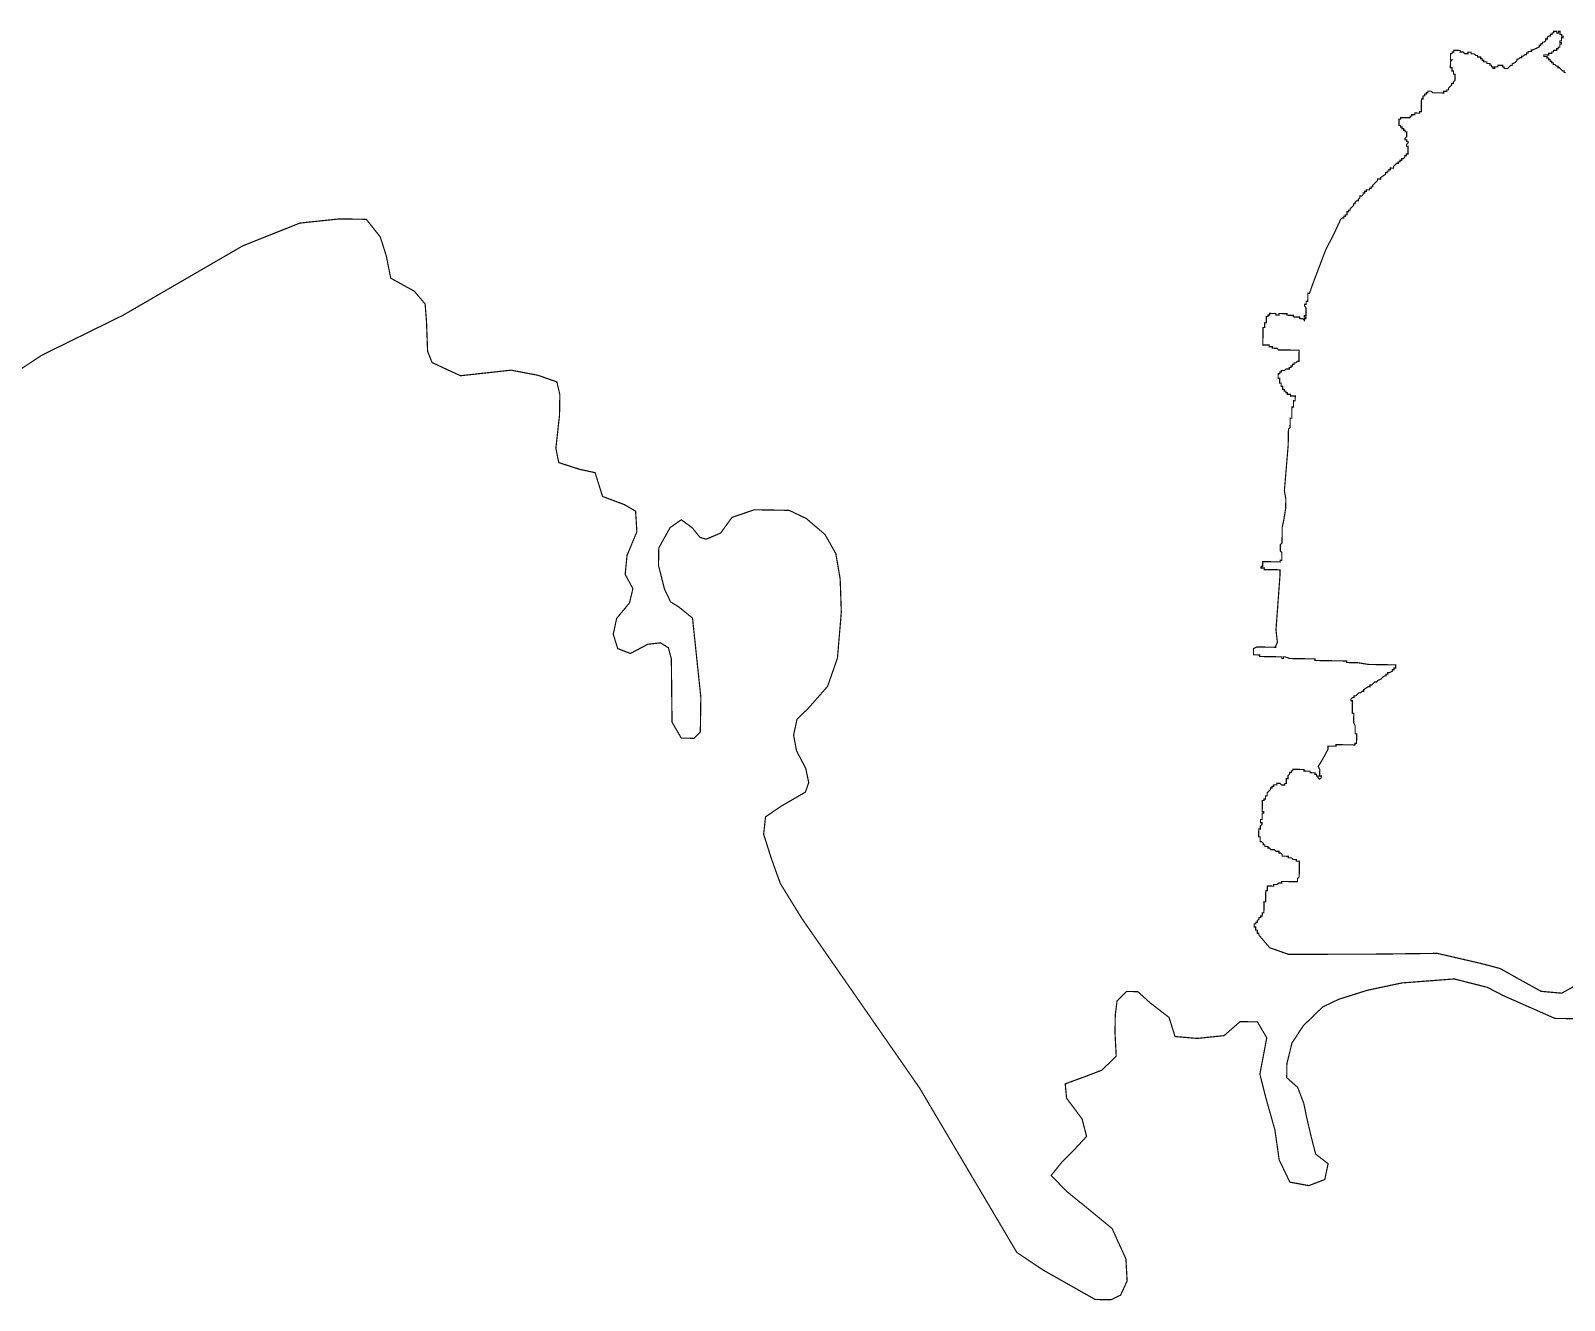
# Model space of a CAD drawing. Header units: metres. Extents: x 257673 to 289848, y 2129691 to 2228029.
# Drawn here: x 265355 to 269211, y 2151581 to 2154772 of the extents above; entities that cross this region are included whole.
import ezdxf

# ---------------------------------------------------------------- set-up
doc = ezdxf.new("R2010")
doc.units = ezdxf.units.M
doc.header["$MEASUREMENT"] = 0
doc.layers.add('HAZARDS LINE', color=1, linetype='Continuous')

msp = doc.modelspace()

# ---------------------------------------------------------------- linework, layer by layer
at = {"layer": 'HAZARDS LINE', "lineweight": 18}
for points in [[(269267.8, 2152387.5, 2.98, 2.98, 0), (269203.7, 2152352.7, 2.98, 2.98, 0), (269152, 2152357.4, 2.98, 2.98, 0), (269092.9, 2152390.1, 2.98, 2.98, 0), (269049.5, 2152414.6, 2.98, 2.98, 0), (269002, 2152427.2, 2.98, 2.98, 0), (268891.1, 2152452.8, 2.98, 2.98, 0), (268743.9, 2152451, 2.98, 2.98, 0), (268517.3, 2152450.3, 2.98, 2.98, 0), (268469.8, 2152467, 2.98, 2.98, 0), (268442.5, 2152499.2, 2.98, 2.98, 0), (268442.5, 2152503.2, 2.98, 2.98, 0), (268438.6, 2152503.2, 2.98, 2.98, 0), (268438.6, 2152507.2, 2.98, 2.98, 0), (268438.7, 2152511.2, 2.98, 2.98, 0), (268434.7, 2152511.2, 2.98, 2.98, 0), (268434.8, 2152515.2, 2.98, 2.98, 0), (268434.8, 2152519.2, 2.98, 2.98, 0), (268430.9, 2152519.2, 2.98, 2.98, 0), (268430.9, 2152523.2, 2.98, 2.98, 0), (268431, 2152527.2, 2.98, 2.98, 0), (268435, 2152527.1, 2.98, 2.98, 0), (268435, 2152531.1, 2.98, 2.98, 0), (268439, 2152531, 2.98, 2.98, 0), (268439, 2152535, 2.98, 2.98, 0), (268443.1, 2152538.9, 2.98, 2.98, 0), (268443.1, 2152542.9, 2.98, 2.98, 0), (268447.1, 2152542.8, 2.98, 2.98, 0), (268447.2, 2152546.8, 2.98, 2.98, 0), (268451.1, 2152546.8, 2.98, 2.98, 0), (268451.2, 2152550.7, 2.98, 2.98, 0), (268451.3, 2152554.7, 2.98, 2.98, 0), (268455.2, 2152554.7, 2.98, 2.98, 0), (268455.3, 2152558.6, 2.98, 2.98, 0), (268455.4, 2152562.6, 2.98, 2.98, 0), (268455.4, 2152566.6, 2.98, 2.98, 0), (268455.5, 2152570.6, 2.98, 2.98, 0), (268455.5, 2152574.5, 2.98, 2.98, 0), (268455.6, 2152578.5, 2.98, 2.98, 0), (268455.7, 2152582.5, 2.98, 2.98, 0), (268459.6, 2152582.4, 2.98, 2.98, 0), (268459.7, 2152586.4, 2.98, 2.98, 0), (268459.7, 2152590.4, 2.98, 2.98, 0), (268459.8, 2152594.4, 2.98, 2.98, 0), (268459.9, 2152598.3, 2.98, 2.98, 0), (268459.9, 2152602.3, 2.98, 2.98, 0), (268460, 2152606.3, 2.98, 2.98, 0), (268460, 2152610.3, 2.98, 2.98, 0), (268464, 2152610.2, 2.98, 2.98, 0), (268464.1, 2152614.2, 2.98, 2.98, 0), (268464.1, 2152618.1, 2.98, 2.98, 0), (268464.2, 2152622.1, 2.98, 2.98, 0), (268468.2, 2152622.1, 2.98, 2.98, 0), (268472.1, 2152622, 2.98, 2.98, 0), (268476.1, 2152621.9, 2.98, 2.98, 0), (268480.1, 2152621.9, 2.98, 2.98, 0), (268480.1, 2152625.9, 2.98, 2.98, 0), (268484.1, 2152625.8, 2.98, 2.98, 0), (268488.1, 2152625.7, 2.98, 2.98, 0), (268492.1, 2152629.7, 2.98, 2.98, 0), (268496.1, 2152629.6, 2.98, 2.98, 0), (268500.1, 2152629.5, 2.98, 2.98, 0), (268500.1, 2152633.5, 2.98, 2.98, 0), (268504.1, 2152633.5, 2.98, 2.98, 0), (268508.1, 2152633.4, 2.98, 2.98, 0), (268512.1, 2152633.3, 2.98, 2.98, 0), (268516, 2152633.3, 2.98, 2.98, 0), (268520, 2152633.2, 2.98, 2.98, 0), (268524, 2152633.2, 2.98, 2.98, 0), (268528, 2152633.1, 2.98, 2.98, 0), (268531.9, 2152633, 2.98, 2.98, 0), (268535.9, 2152633, 2.98, 2.98, 0), (268539.9, 2152632.9, 2.98, 2.98, 0), (268539.9, 2152636.9, 2.98, 2.98, 0), (268540, 2152640.9, 2.98, 2.98, 0), (268544, 2152644.8, 2.98, 2.98, 0), (268544.1, 2152648.8, 2.98, 2.98, 0), (268544.2, 2152652.7, 2.98, 2.98, 0), (268544.2, 2152656.7, 2.98, 2.98, 0), (268544.3, 2152660.7, 2.98, 2.98, 0), (268544.3, 2152664.7, 2.98, 2.98, 0), (268544.4, 2152668.6, 2.98, 2.98, 0), (268544.5, 2152672.6, 2.98, 2.98, 0), (268544.5, 2152676.6, 2.98, 2.98, 0), (268544.6, 2152680.6, 2.98, 2.98, 0), (268544.6, 2152684.6, 2.98, 2.98, 0), (268540.7, 2152684.6, 2.98, 2.98, 0), (268536.7, 2152684.7, 2.98, 2.98, 0), (268536.7, 2152688.6, 2.98, 2.98, 0), (268532.8, 2152688.7, 2.98, 2.98, 0), (268528.8, 2152688.8, 2.98, 2.98, 0), (268524.9, 2152692.8, 2.98, 2.98, 0), (268520.9, 2152692.9, 2.98, 2.98, 0), (268516.9, 2152692.9, 2.98, 2.98, 0), (268517, 2152696.9, 2.98, 2.98, 0), (268513, 2152696.9, 2.98, 2.98, 0), (268509, 2152697, 2.98, 2.98, 0), (268505.1, 2152697.1, 2.98, 2.98, 0), (268501.1, 2152697.1, 2.98, 2.98, 0), (268501.1, 2152701.1, 2.98, 2.98, 0), (268497.2, 2152705.1, 2.98, 2.98, 0), (268493.3, 2152705.2, 2.98, 2.98, 0), (268493.3, 2152709.2, 2.98, 2.98, 0), (268489.3, 2152709.2, 2.98, 2.98, 0), (268485.4, 2152709.3, 2.98, 2.98, 0), (268481.4, 2152713.3, 2.98, 2.98, 0), (268477.5, 2152713.4, 2.98, 2.98, 0), (268473.5, 2152713.4, 2.98, 2.98, 0), (268469.6, 2152717.5, 2.98, 2.98, 0), (268465.6, 2152717.5, 2.98, 2.98, 0), (268465.7, 2152721.5, 2.98, 2.98, 0), (268461.7, 2152721.6, 2.98, 2.98, 0), (268457.7, 2152721.6, 2.98, 2.98, 0), (268457.8, 2152725.6, 2.98, 2.98, 0), (268453.8, 2152725.7, 2.98, 2.98, 0), (268453.9, 2152729.6, 2.98, 2.98, 0), (268449.9, 2152733.7, 2.98, 2.98, 0), (268446, 2152733.7, 2.98, 2.98, 0), (268446, 2152737.7, 2.98, 2.98, 0), (268446.1, 2152741.7, 2.98, 2.98, 0), (268446.1, 2152745.7, 2.98, 2.98, 0), (268442.2, 2152745.7, 2.98, 2.98, 0), (268442.2, 2152749.7, 2.98, 2.98, 0), (268442.3, 2152753.7, 2.98, 2.98, 0), (268442.3, 2152757.6, 2.98, 2.98, 0), (268442.4, 2152761.6, 2.98, 2.98, 0), (268442.5, 2152765.6, 2.98, 2.98, 0), (268446.4, 2152765.5, 2.98, 2.98, 0), (268446.5, 2152769.5, 2.98, 2.98, 0), (268446.6, 2152773.5, 2.98, 2.98, 0), (268450.6, 2152777.4, 2.98, 2.98, 0), (268450.7, 2152781.4, 2.98, 2.98, 0), (268446.7, 2152781.4, 2.98, 2.98, 0), (268446.7, 2152785.4, 2.98, 2.98, 0), (268446.8, 2152789.4, 2.98, 2.98, 0), (268450.8, 2152789.3, 2.98, 2.98, 0), (268450.8, 2152793.3, 2.98, 2.98, 0), (268450.9, 2152797.3, 2.98, 2.98, 0), (268450.9, 2152801.3, 2.98, 2.98, 0), (268451, 2152805.2, 2.98, 2.98, 0), (268455, 2152805.2, 2.98, 2.98, 0), (268455, 2152809.1, 2.98, 2.98, 0), (268451.1, 2152809.2, 2.98, 2.98, 0), (268451.1, 2152813.2, 2.98, 2.98, 0), (268451.2, 2152817.2, 2.98, 2.98, 0), (268451.2, 2152821.1, 2.98, 2.98, 0), (268451.3, 2152825.1, 2.98, 2.98, 0), (268451.4, 2152829.1, 2.98, 2.98, 0), (268451.4, 2152833.1, 2.98, 2.98, 0), (268451.5, 2152837, 2.98, 2.98, 0), (268455.5, 2152837, 2.98, 2.98, 0), (268455.5, 2152841, 2.98, 2.98, 0), (268459.5, 2152840.9, 2.98, 2.98, 0), (268459.5, 2152844.9, 2.98, 2.98, 0), (268459.6, 2152848.8, 2.98, 2.98, 0), (268463.6, 2152848.8, 2.98, 2.98, 0), (268463.6, 2152852.8, 2.98, 2.98, 0), (268463.7, 2152856.7, 2.98, 2.98, 0), (268467.7, 2152860.7, 2.98, 2.98, 0), (268471.8, 2152864.6, 2.98, 2.98, 0), (268471.8, 2152868.5, 2.98, 2.98, 0), (268475.8, 2152868.5, 2.98, 2.98, 0), (268475.9, 2152872.5, 2.98, 2.98, 0), (268479.8, 2152872.4, 2.98, 2.98, 0), (268479.9, 2152876.4, 2.98, 2.98, 0), (268483.9, 2152876.3, 2.98, 2.98, 0), (268487.8, 2152876.3, 2.98, 2.98, 0), (268487.9, 2152880.2, 2.98, 2.98, 0), (268491.9, 2152880.2, 2.98, 2.98, 0), (268495.8, 2152880.1, 2.98, 2.98, 0), (268499.8, 2152876.1, 2.98, 2.98, 0), (268503.7, 2152876, 2.98, 2.98, 0), (268507.7, 2152876, 2.98, 2.98, 0), (268507.8, 2152879.9, 2.98, 2.98, 0), (268511.7, 2152879.9, 2.98, 2.98, 0), (268511.8, 2152883.9, 2.98, 2.98, 0), (268511.9, 2152887.8, 2.98, 2.98, 0), (268511.9, 2152891.8, 2.98, 2.98, 0), (268515.9, 2152891.8, 2.98, 2.98, 0), (268516, 2152895.7, 2.98, 2.98, 0), (268516, 2152899.7, 2.98, 2.98, 0), (268520.1, 2152903.6, 2.98, 2.98, 0), (268520.1, 2152907.6, 2.98, 2.98, 0), (268524.1, 2152907.5, 2.98, 2.98, 0), (268524.1, 2152911.5, 2.98, 2.98, 0), (268528.1, 2152911.5, 2.98, 2.98, 0), (268528.2, 2152915.4, 2.98, 2.98, 0), (268532.2, 2152915.4, 2.98, 2.98, 0), (268536.1, 2152915.3, 2.98, 2.98, 0), (268540.1, 2152915.2, 2.98, 2.98, 0), (268544.1, 2152915.2, 2.98, 2.98, 0), (268548.1, 2152915.1, 2.98, 2.98, 0), (268552, 2152915.1, 2.98, 2.98, 0), (268556, 2152915, 2.98, 2.98, 0), (268555.9, 2152911, 2.98, 2.98, 0), (268559.9, 2152911, 2.98, 2.98, 0), (268563.9, 2152910.9, 2.98, 2.98, 0), (268567.9, 2152910.9, 2.98, 2.98, 0), (268571.8, 2152910.8, 2.98, 2.98, 0), (268571.8, 2152906.8, 2.98, 2.98, 0), (268575.8, 2152906.8, 2.98, 2.98, 0), (268579.7, 2152906.7, 2.98, 2.98, 0), (268583.7, 2152906.6, 2.98, 2.98, 0), (268583.7, 2152902.7, 2.98, 2.98, 0), (268587.6, 2152902.6, 2.98, 2.98, 0), (268587.6, 2152898.6, 2.98, 2.98, 0), (268591.5, 2152898.6, 2.98, 2.98, 0), (268591.5, 2152894.6, 2.98, 2.98, 0), (268595.4, 2152890.6, 2.98, 2.98, 0), (268599.4, 2152894.5, 2.98, 2.98, 0), (268599.5, 2152898.5, 2.98, 2.98, 0), (268595.5, 2152898.5, 2.98, 2.98, 0), (268595.6, 2152902.5, 2.98, 2.98, 0), (268595.6, 2152906.5, 2.98, 2.98, 0), (268595.8, 2152914.4, 2.98, 2.98, 0), (268591.9, 2152922.4, 2.98, 2.98, 0), (268608.2, 2152950, 2.98, 2.98, 0), (268616.4, 2152965.8, 2.98, 2.98, 0), (268616.5, 2152969.8, 2.98, 2.98, 0), (268616.5, 2152973.8, 2.98, 2.98, 0), (268620.5, 2152973.7, 2.98, 2.98, 0), (268624.5, 2152973.6, 2.98, 2.98, 0), (268628.4, 2152973.6, 2.98, 2.98, 0), (268632.4, 2152973.5, 2.98, 2.98, 0), (268636.4, 2152973.5, 2.98, 2.98, 0), (268636.4, 2152977.4, 2.98, 2.98, 0), (268644.4, 2152977.3, 2.98, 2.98, 0), (268648.4, 2152977.3, 2.98, 2.98, 0), (268652.3, 2152977.2, 2.98, 2.98, 0), (268656.3, 2152977.1, 2.98, 2.98, 0), (268660.3, 2152977.1, 2.98, 2.98, 0), (268668.2, 2152977, 2.98, 2.98, 0), (268672.2, 2152976.9, 2.98, 2.98, 0), (268676.2, 2152976.9, 2.98, 2.98, 0), (268680.2, 2152976.8, 2.98, 2.98, 0), (268684.1, 2152976.7, 2.98, 2.98, 0), (268684.2, 2152980.7, 2.98, 2.98, 0), (268688.2, 2152980.7, 2.98, 2.98, 0), (268688.2, 2152984.6, 2.98, 2.98, 0), (268688.3, 2152988.6, 2.98, 2.98, 0), (268688.4, 2152992.6, 2.98, 2.98, 0), (268688.4, 2152996.6, 2.98, 2.98, 0), (268688.5, 2153000.5, 2.98, 2.98, 0), (268688.5, 2153004.5, 2.98, 2.98, 0), (268684.6, 2153004.6, 2.98, 2.98, 0), (268684.6, 2153008.5, 2.98, 2.98, 0), (268684.7, 2153012.5, 2.98, 2.98, 0), (268684.7, 2153016.5, 2.98, 2.98, 0), (268684.8, 2153020.5, 2.98, 2.98, 0), (268684.9, 2153024.4, 2.98, 2.98, 0), (268681, 2153032.5, 2.98, 2.98, 0), (268681.1, 2153036.4, 2.98, 2.98, 0), (268681.1, 2153040.4, 2.98, 2.98, 0), (268681.2, 2153044.4, 2.98, 2.98, 0), (268681.2, 2153048.4, 2.98, 2.98, 0), (268681.3, 2153052.3, 2.98, 2.98, 0), (268681.3, 2153056.3, 2.98, 2.98, 0), (268677.4, 2153056.4, 2.98, 2.98, 0), (268677.4, 2153060.3, 2.98, 2.98, 0), (268677.5, 2153064.3, 2.98, 2.98, 0), (268677.6, 2153068.3, 2.98, 2.98, 0), (268677.6, 2153072.3, 2.98, 2.98, 0), (268677.7, 2153076.2, 2.98, 2.98, 0), (268677.7, 2153080.2, 2.98, 2.98, 0), (268677.8, 2153084.2, 2.98, 2.98, 0), (268677.8, 2153088.2, 2.98, 2.98, 0), (268673.9, 2153088.2, 2.98, 2.98, 0), (268673.9, 2153092.2, 2.98, 2.98, 0), (268678, 2153096.1, 2.98, 2.98, 0), (268681.9, 2153096.1, 2.98, 2.98, 0), (268682, 2153100, 2.98, 2.98, 0), (268686, 2153100, 2.98, 2.98, 0), (268690, 2153103.9, 2.98, 2.98, 0), (268694, 2153107.8, 2.98, 2.98, 0), (268698, 2153107.8, 2.98, 2.98, 0), (268702, 2153111.7, 2.98, 2.98, 0), (268706, 2153111.6, 2.98, 2.98, 0), (268706.1, 2153115.6, 2.98, 2.98, 0), (268718.1, 2153123.4, 2.98, 2.98, 0), (268722.1, 2153123.3, 2.98, 2.98, 0), (268722.2, 2153127.3, 2.98, 2.98, 0), (268726.1, 2153127.2, 2.98, 2.98, 0), (268730.2, 2153131.1, 2.98, 2.98, 0), (268734.2, 2153135, 2.98, 2.98, 0), (268738.2, 2153135, 2.98, 2.98, 0), (268742.2, 2153138.9, 2.98, 2.98, 0), (268750.2, 2153142.8, 2.98, 2.98, 0), (268754.3, 2153146.7, 2.98, 2.98, 0), (268758.3, 2153150.6, 2.98, 2.98, 0), (268762.3, 2153150.5, 2.98, 2.98, 0), (268762.3, 2153154.5, 2.98, 2.98, 0), (268766.3, 2153154.5, 2.98, 2.98, 0), (268766.4, 2153158.4, 2.98, 2.98, 0), (268770.3, 2153158.4, 2.98, 2.98, 0), (268778.3, 2153162.2, 2.98, 2.98, 0), (268778.4, 2153166.2, 2.98, 2.98, 0), (268782.4, 2153166.1, 2.98, 2.98, 0), (268782.4, 2153170.1, 2.98, 2.98, 0), (268786.4, 2153170.1, 2.98, 2.98, 0), (268786.5, 2153174, 2.98, 2.98, 0), (268786.5, 2153178, 2.98, 2.98, 0), (268782.6, 2153178.1, 2.98, 2.98, 0), (268770.6, 2153178.2, 2.98, 2.98, 0), (268719, 2153179, 2.98, 2.98, 0), (268691.2, 2153183.4, 2.98, 2.98, 0), (268671.3, 2153183.7, 2.98, 2.98, 0), (268667.3, 2153183.8, 2.98, 2.98, 0), (268663.4, 2153183.8, 2.98, 2.98, 0), (268663.4, 2153187.8, 2.98, 2.98, 0), (268659.4, 2153187.9, 2.98, 2.98, 0), (268655.5, 2153187.9, 2.98, 2.98, 0), (268651.5, 2153188, 2.98, 2.98, 0), (268647.5, 2153188, 2.98, 2.98, 0), (268643.5, 2153188.1, 2.98, 2.98, 0), (268639.6, 2153188.1, 2.98, 2.98, 0), (268635.6, 2153188.2, 2.98, 2.98, 0), (268631.6, 2153188.3, 2.98, 2.98, 0), (268627.6, 2153188.3, 2.98, 2.98, 0), (268623.7, 2153188.4, 2.98, 2.98, 0), (268619.7, 2153188.4, 2.98, 2.98, 0), (268615.7, 2153188.5, 2.98, 2.98, 0), (268611.7, 2153188.6, 2.98, 2.98, 0), (268607.8, 2153188.6, 2.98, 2.98, 0), (268603.8, 2153188.7, 2.98, 2.98, 0), (268599.8, 2153188.7, 2.98, 2.98, 0), (268595.8, 2153188.8, 2.98, 2.98, 0), (268591.9, 2153188.9, 2.98, 2.98, 0), (268587.9, 2153188.9, 2.98, 2.98, 0), (268583.9, 2153189, 2.98, 2.98, 0), (268584, 2153192.9, 2.98, 2.98, 0), (268580, 2153193, 2.98, 2.98, 0), (268576, 2153193.1, 2.98, 2.98, 0), (268572.1, 2153193.1, 2.98, 2.98, 0), (268568.1, 2153193.2, 2.98, 2.98, 0), (268564.1, 2153193.2, 2.98, 2.98, 0), (268560.1, 2153193.3, 2.98, 2.98, 0), (268556.2, 2153193.4, 2.98, 2.98, 0), (268552.2, 2153193.4, 2.98, 2.98, 0), (268548.2, 2153193.5, 2.98, 2.98, 0), (268544.2, 2153193.5, 2.98, 2.98, 0), (268540.3, 2153193.6, 2.98, 2.98, 0), (268536.3, 2153193.7, 2.98, 2.98, 0), (268520.4, 2153193.9, 2.98, 2.98, 0), (268508.5, 2153198, 2.98, 2.98, 0), (268504.5, 2153198.1, 2.98, 2.98, 0), (268504.5, 2153194.1, 2.98, 2.98, 0), (268500.5, 2153194.2, 2.98, 2.98, 0), (268500.6, 2153198.2, 2.98, 2.98, 0), (268496.6, 2153198.2, 2.98, 2.98, 0), (268492.6, 2153198.3, 2.98, 2.98, 0), (268488.6, 2153198.3, 2.98, 2.98, 0), (268484.7, 2153198.4, 2.98, 2.98, 0), (268480.7, 2153198.5, 2.98, 2.98, 0), (268476.7, 2153198.5, 2.98, 2.98, 0), (268472.7, 2153198.6, 2.98, 2.98, 0), (268468.8, 2153198.6, 2.98, 2.98, 0), (268464.8, 2153198.7, 2.98, 2.98, 0), (268460.8, 2153198.8, 2.98, 2.98, 0), (268456.8, 2153198.8, 2.98, 2.98, 0), (268452.9, 2153198.9, 2.98, 2.98, 0), (268448.9, 2153198.9, 2.98, 2.98, 0), (268444.9, 2153199, 2.98, 2.98, 0), (268445, 2153203, 2.98, 2.98, 0), (268441, 2153203, 2.98, 2.98, 0), (268437, 2153203.1, 2.98, 2.98, 0), (268433.1, 2153203.1, 2.98, 2.98, 0), (268429.1, 2153203.2, 2.98, 2.98, 0), (268429.1, 2153207.2, 2.98, 2.98, 0), (268429.2, 2153211.1, 2.98, 2.98, 0), (268429.3, 2153215.1, 2.98, 2.98, 0), (268429.3, 2153219.1, 2.98, 2.98, 0), (268437.3, 2153223, 2.98, 2.98, 0), (268441.3, 2153222.9, 2.98, 2.98, 0), (268453.2, 2153222.7, 2.98, 2.98, 0), (268457.2, 2153222.7, 2.98, 2.98, 0), (268461.2, 2153222.6, 2.98, 2.98, 0), (268465.1, 2153222.5, 2.98, 2.98, 0), (268469.1, 2153222.5, 2.98, 2.98, 0), (268477.1, 2153222.4, 2.98, 2.98, 0), (268481, 2153222.3, 2.98, 2.98, 0), (268485, 2153222.3, 2.98, 2.98, 0), (268485.1, 2153226.2, 2.98, 2.98, 0), (268489.2, 2153234.1, 2.98, 2.98, 0), (268485.7, 2153266, 2.98, 2.98, 0), (268495.6, 2153401, 2.98, 2.98, 0), (268495.7, 2153405, 2.98, 2.98, 0), (268495.7, 2153409, 2.98, 2.98, 0), (268495.8, 2153413, 2.98, 2.98, 0), (268495.9, 2153416.9, 2.98, 2.98, 0), (268491.9, 2153417, 2.98, 2.98, 0), (268487.9, 2153417.1, 2.98, 2.98, 0), (268483.9, 2153417.1, 2.98, 2.98, 0), (268480, 2153417.2, 2.98, 2.98, 0), (268476, 2153417.2, 2.98, 2.98, 0), (268472, 2153417.3, 2.98, 2.98, 0), (268468, 2153417.3, 2.98, 2.98, 0), (268464.1, 2153417.4, 2.98, 2.98, 0), (268460.1, 2153417.5, 2.98, 2.98, 0), (268456.1, 2153417.5, 2.98, 2.98, 0), (268456.2, 2153421.5, 2.98, 2.98, 0), (268452.2, 2153421.6, 2.98, 2.98, 0), (268448.2, 2153421.6, 2.98, 2.98, 0), (268448.3, 2153425.6, 2.98, 2.98, 0), (268452.3, 2153425.5, 2.98, 2.98, 0), (268452.3, 2153429.5, 2.98, 2.98, 0), (268452.4, 2153433.5, 2.98, 2.98, 0), (268452.4, 2153437.5, 2.98, 2.98, 0), (268456.4, 2153437.4, 2.98, 2.98, 0), (268460.4, 2153437.3, 2.98, 2.98, 0), (268464.4, 2153437.3, 2.98, 2.98, 0), (268468.3, 2153437.2, 2.98, 2.98, 0), (268472.3, 2153437.2, 2.98, 2.98, 0), (268476.3, 2153437.1, 2.98, 2.98, 0), (268480.3, 2153437, 2.98, 2.98, 0), (268484.2, 2153437, 2.98, 2.98, 0), (268488.2, 2153436.9, 2.98, 2.98, 0), (268492.2, 2153436.9, 2.98, 2.98, 0), (268496.2, 2153436.8, 2.98, 2.98, 0), (268496.2, 2153440.8, 2.98, 2.98, 0), (268500.2, 2153440.7, 2.98, 2.98, 0), (268500.3, 2153444.7, 2.98, 2.98, 0), (268500.3, 2153448.7, 2.98, 2.98, 0), (268500.4, 2153452.7, 2.98, 2.98, 0), (268500.4, 2153456.6, 2.98, 2.98, 0), (268500.5, 2153460.6, 2.98, 2.98, 0), (268496.6, 2153464.6, 2.98, 2.98, 0), (268496.6, 2153468.6, 2.98, 2.98, 0), (268496.7, 2153472.6, 2.98, 2.98, 0), (268496.7, 2153476.6, 2.98, 2.98, 0), (268496.8, 2153480.5, 2.98, 2.98, 0), (268500.8, 2153484.5, 2.98, 2.98, 0), (268500.9, 2153488.4, 2.98, 2.98, 0), (268501, 2153492.4, 2.98, 2.98, 0), (268501, 2153496.4, 2.98, 2.98, 0), (268501.1, 2153500.4, 2.98, 2.98, 0), (268501.1, 2153504.3, 2.98, 2.98, 0), (268501.2, 2153508.3, 2.98, 2.98, 0), (268501.3, 2153512.3, 2.98, 2.98, 0), (268501.3, 2153516.3, 2.98, 2.98, 0), (268501.4, 2153520.2, 2.98, 2.98, 0), (268501.4, 2153524.2, 2.98, 2.98, 0), (268505.7, 2153544, 2.98, 2.98, 0), (268510.1, 2153571.8, 2.98, 2.98, 0), (268510.4, 2153595.7, 2.98, 2.98, 0), (268506.8, 2153615.6, 2.98, 2.98, 0), (268516.4, 2153730.8, 2.98, 2.98, 0), (268516.8, 2153758.6, 2.98, 2.98, 0), (268516.9, 2153762.6, 2.98, 2.98, 0), (268517, 2153766.5, 2.98, 2.98, 0), (268517, 2153770.5, 2.98, 2.98, 0), (268521, 2153774.4, 2.98, 2.98, 0), (268521.1, 2153778.4, 2.98, 2.98, 0), (268521.2, 2153782.4, 2.98, 2.98, 0), (268521.2, 2153786.4, 2.98, 2.98, 0), (268521.3, 2153790.3, 2.98, 2.98, 0), (268521.3, 2153794.3, 2.98, 2.98, 0), (268521.4, 2153798.3, 2.98, 2.98, 0), (268525.4, 2153798.2, 2.98, 2.98, 0), (268525.4, 2153802.2, 2.98, 2.98, 0), (268525.5, 2153806.2, 2.98, 2.98, 0), (268525.6, 2153810.2, 2.98, 2.98, 0), (268525.6, 2153814.1, 2.98, 2.98, 0), (268525.7, 2153818.1, 2.98, 2.98, 0), (268525.7, 2153822.1, 2.98, 2.98, 0), (268525.8, 2153826.1, 2.98, 2.98, 0), (268529.8, 2153826, 2.98, 2.98, 0), (268529.8, 2153830, 2.98, 2.98, 0), (268529.9, 2153834, 2.98, 2.98, 0), (268529.9, 2153837.9, 2.98, 2.98, 0), (268530, 2153841.9, 2.98, 2.98, 0), (268534, 2153841.8, 2.98, 2.98, 0), (268534, 2153845.8, 2.98, 2.98, 0), (268534.1, 2153849.8, 2.98, 2.98, 0), (268534.2, 2153853.8, 2.98, 2.98, 0), (268530.2, 2153853.8, 2.98, 2.98, 0), (268526.2, 2153853.9, 2.98, 2.98, 0), (268522.2, 2153853.9, 2.98, 2.98, 0), (268522.3, 2153857.9, 2.98, 2.98, 0), (268518.3, 2153858, 2.98, 2.98, 0), (268514.3, 2153858, 2.98, 2.98, 0), (268514.4, 2153862, 2.98, 2.98, 0), (268510.4, 2153862.1, 2.98, 2.98, 0), (268510.5, 2153866.1, 2.98, 2.98, 0), (268506.5, 2153866.1, 2.98, 2.98, 0), (268506.6, 2153870.1, 2.98, 2.98, 0), (268502.6, 2153870.1, 2.98, 2.98, 0), (268502.6, 2153874.1, 2.98, 2.98, 0), (268502.7, 2153878.1, 2.98, 2.98, 0), (268498.7, 2153878.2, 2.98, 2.98, 0), (268498.8, 2153882.1, 2.98, 2.98, 0), (268498.8, 2153886.1, 2.98, 2.98, 0), (268494.9, 2153886.2, 2.98, 2.98, 0), (268494.9, 2153890.1, 2.98, 2.98, 0), (268495, 2153894.1, 2.98, 2.98, 0), (268495.1, 2153898.1, 2.98, 2.98, 0), (268491.1, 2153898.2, 2.98, 2.98, 0), (268491.1, 2153902.1, 2.98, 2.98, 0), (268491.2, 2153906.1, 2.98, 2.98, 0), (268491.3, 2153910.1, 2.98, 2.98, 0), (268495.2, 2153910, 2.98, 2.98, 0), (268495.3, 2153914, 2.98, 2.98, 0), (268499.3, 2153913.9, 2.98, 2.98, 0), (268499.3, 2153917.9, 2.98, 2.98, 0), (268503.3, 2153917.9, 2.98, 2.98, 0), (268507.3, 2153917.8, 2.98, 2.98, 0), (268511.3, 2153921.7, 2.98, 2.98, 0), (268515.3, 2153921.7, 2.98, 2.98, 0), (268519.3, 2153921.6, 2.98, 2.98, 0), (268519.3, 2153925.6, 2.98, 2.98, 0), (268523.3, 2153925.5, 2.98, 2.98, 0), (268523.3, 2153929.5, 2.98, 2.98, 0), (268527.3, 2153929.4, 2.98, 2.98, 0), (268527.4, 2153933.4, 2.98, 2.98, 0), (268531.4, 2153933.3, 2.98, 2.98, 0), (268531.4, 2153937.3, 2.98, 2.98, 0), (268535.4, 2153937.3, 2.98, 2.98, 0), (268539.4, 2153941.2, 2.98, 2.98, 0), (268543.4, 2153941.1, 2.98, 2.98, 0), (268543.5, 2153945.1, 2.98, 2.98, 0), (268543.5, 2153949.1, 2.98, 2.98, 0), (268543.6, 2153953, 2.98, 2.98, 0), (268543.6, 2153957, 2.98, 2.98, 0), (268543.7, 2153961, 2.98, 2.98, 0), (268543.8, 2153965, 2.98, 2.98, 0), (268543.8, 2153968.9, 2.98, 2.98, 0), (268539.8, 2153969, 2.98, 2.98, 0), (268535.9, 2153969.1, 2.98, 2.98, 0), (268531.9, 2153969.1, 2.98, 2.98, 0), (268527.9, 2153969.2, 2.98, 2.98, 0), (268523.9, 2153969.2, 2.98, 2.98, 0), (268520, 2153969.3, 2.98, 2.98, 0), (268516, 2153969.4, 2.98, 2.98, 0), (268512, 2153969.4, 2.98, 2.98, 0), (268508, 2153969.5, 2.98, 2.98, 0), (268504.1, 2153969.5, 2.98, 2.98, 0), (268500.1, 2153969.6, 2.98, 2.98, 0), (268496.1, 2153969.7, 2.98, 2.98, 0), (268492.1, 2153969.7, 2.98, 2.98, 0), (268488.2, 2153973.7, 2.98, 2.98, 0), (268484.2, 2153973.8, 2.98, 2.98, 0), (268480.3, 2153973.9, 2.98, 2.98, 0), (268476.3, 2153973.9, 2.98, 2.98, 0), (268476.4, 2153977.9, 2.98, 2.98, 0), (268472.4, 2153978, 2.98, 2.98, 0), (268468.4, 2153978, 2.98, 2.98, 0), (268468.5, 2153982, 2.98, 2.98, 0), (268464.5, 2153982, 2.98, 2.98, 0), (268460.5, 2153982.1, 2.98, 2.98, 0), (268456.5, 2153982.2, 2.98, 2.98, 0), (268452.6, 2153982.2, 2.98, 2.98, 0), (268452.6, 2153986.2, 2.98, 2.98, 0), (268452.7, 2153990.2, 2.98, 2.98, 0), (268452.7, 2153994.2, 2.98, 2.98, 0), (268452.8, 2153998.1, 2.98, 2.98, 0), (268452.9, 2154002.1, 2.98, 2.98, 0), (268452.9, 2154006.1, 2.98, 2.98, 0), (268453, 2154010.1, 2.98, 2.98, 0), (268453, 2154014, 2.98, 2.98, 0), (268453.1, 2154018, 2.98, 2.98, 0), (268453.2, 2154022, 2.98, 2.98, 0), (268453.2, 2154026, 2.98, 2.98, 0), (268457.2, 2154025.9, 2.98, 2.98, 0), (268457.2, 2154029.9, 2.98, 2.98, 0), (268457.3, 2154033.8, 2.98, 2.98, 0), (268457.4, 2154037.8, 2.98, 2.98, 0), (268461.3, 2154037.8, 2.98, 2.98, 0), (268461.4, 2154041.7, 2.98, 2.98, 0), (268461.5, 2154045.7, 2.98, 2.98, 0), (268461.5, 2154049.7, 2.98, 2.98, 0), (268461.6, 2154053.7, 2.98, 2.98, 0), (268465.6, 2154053.6, 2.98, 2.98, 0), (268465.6, 2154057.6, 2.98, 2.98, 0), (268469.6, 2154057.5, 2.98, 2.98, 0), (268469.6, 2154061.5, 2.98, 2.98, 0), (268473.6, 2154061.4, 2.98, 2.98, 0), (268477.6, 2154061.4, 2.98, 2.98, 0), (268481.6, 2154061.3, 2.98, 2.98, 0), (268485.5, 2154061.3, 2.98, 2.98, 0), (268485.5, 2154057.3, 2.98, 2.98, 0), (268489.5, 2154057.2, 2.98, 2.98, 0), (268493.4, 2154057.2, 2.98, 2.98, 0), (268493.5, 2154061.1, 2.98, 2.98, 0), (268497.5, 2154061.1, 2.98, 2.98, 0), (268501.4, 2154061, 2.98, 2.98, 0), (268505.4, 2154061, 2.98, 2.98, 0), (268509.4, 2154060.9, 2.98, 2.98, 0), (268513.4, 2154060.9, 2.98, 2.98, 0), (268513.3, 2154056.9, 2.98, 2.98, 0), (268517.3, 2154056.8, 2.98, 2.98, 0), (268521.3, 2154056.8, 2.98, 2.98, 0), (268525.2, 2154056.7, 2.98, 2.98, 0), (268529.2, 2154056.6, 2.98, 2.98, 0), (268529.2, 2154052.7, 2.98, 2.98, 0), (268533.1, 2154052.6, 2.98, 2.98, 0), (268537.1, 2154052.5, 2.98, 2.98, 0), (268541.1, 2154052.5, 2.98, 2.98, 0), (268545.1, 2154052.4, 2.98, 2.98, 0), (268545, 2154048.5, 2.98, 2.98, 0), (268549, 2154048.4, 2.98, 2.98, 0), (268552.9, 2154048.3, 2.98, 2.98, 0), (268556.9, 2154044.3, 2.98, 2.98, 0), (268556.9, 2154048.3, 2.98, 2.98, 0), (268560.9, 2154048.2, 2.98, 2.98, 0), (268561, 2154052.2, 2.98, 2.98, 0), (268557, 2154052.3, 2.98, 2.98, 0), (268557, 2154056.2, 2.98, 2.98, 0), (268561, 2154056.2, 2.98, 2.98, 0), (268561.1, 2154060.1, 2.98, 2.98, 0), (268561.1, 2154064.1, 2.98, 2.98, 0), (268561.2, 2154068.1, 2.98, 2.98, 0), (268561.2, 2154072.1, 2.98, 2.98, 0), (268561.3, 2154076, 2.98, 2.98, 0), (268557.4, 2154080.1, 2.98, 2.98, 0), (268557.4, 2154084.1, 2.98, 2.98, 0), (268561.4, 2154084, 2.98, 2.98, 0), (268561.5, 2154088, 2.98, 2.98, 0), (268561.5, 2154091.9, 2.98, 2.98, 0), (268565.5, 2154091.9, 2.98, 2.98, 0), (268565.6, 2154095.9, 2.98, 2.98, 0), (268565.6, 2154099.8, 2.98, 2.98, 0), (268565.7, 2154103.8, 2.98, 2.98, 0), (268565.8, 2154107.8, 2.98, 2.98, 0), (268565.8, 2154111.8, 2.98, 2.98, 0), (268569.8, 2154111.7, 2.98, 2.98, 0), (268578.1, 2154135.4, 2.98, 2.98, 0), (268594.6, 2154178.9, 2.98, 2.98, 0), (268611.2, 2154222.4, 2.98, 2.98, 0), (268631.7, 2154261.9, 2.98, 2.98, 0), (268648.1, 2154297.4, 2.98, 2.98, 0), (268652.1, 2154301.4, 2.98, 2.98, 0), (268656.1, 2154301.3, 2.98, 2.98, 0), (268656.1, 2154305.3, 2.98, 2.98, 0), (268660.1, 2154305.2, 2.98, 2.98, 0), (268660.2, 2154309.2, 2.98, 2.98, 0), (268664.2, 2154309.1, 2.98, 2.98, 0), (268664.2, 2154313.1, 2.98, 2.98, 0), (268664.3, 2154317.1, 2.98, 2.98, 0), (268668.3, 2154317, 2.98, 2.98, 0), (268668.3, 2154321, 2.98, 2.98, 0), (268672.3, 2154320.9, 2.98, 2.98, 0), (268672.3, 2154324.9, 2.98, 2.98, 0), (268676.4, 2154328.8, 2.98, 2.98, 0), (268680.4, 2154332.7, 2.98, 2.98, 0), (268680.5, 2154336.7, 2.98, 2.98, 0), (268684.4, 2154336.7, 2.98, 2.98, 0), (268684.5, 2154340.6, 2.98, 2.98, 0), (268688.5, 2154344.6, 2.98, 2.98, 0), (268692.5, 2154344.5, 2.98, 2.98, 0), (268692.6, 2154348.5, 2.98, 2.98, 0), (268696.6, 2154352.4, 2.98, 2.98, 0), (268696.7, 2154356.4, 2.98, 2.98, 0), (268700.6, 2154356.3, 2.98, 2.98, 0), (268704.7, 2154360.2, 2.98, 2.98, 0), (268704.7, 2154364.2, 2.98, 2.98, 0), (268708.7, 2154364.1, 2.98, 2.98, 0), (268708.8, 2154368.1, 2.98, 2.98, 0), (268712.7, 2154368.1, 2.98, 2.98, 0), (268712.8, 2154372, 2.98, 2.98, 0), (268716.8, 2154372, 2.98, 2.98, 0), (268720.8, 2154371.9, 2.98, 2.98, 0), (268720.8, 2154375.9, 2.98, 2.98, 0), (268724.8, 2154375.8, 2.98, 2.98, 0), (268724.8, 2154379.8, 2.98, 2.98, 0), (268728.8, 2154379.7, 2.98, 2.98, 0), (268728.9, 2154383.7, 2.98, 2.98, 0), (268732.9, 2154387.6, 2.98, 2.98, 0), (268736.9, 2154391.6, 2.98, 2.98, 0), (268741, 2154395.5, 2.98, 2.98, 0), (268741, 2154399.4, 2.98, 2.98, 0), (268745, 2154399.4, 2.98, 2.98, 0), (268749, 2154399.3, 2.98, 2.98, 0), (268749, 2154403.3, 2.98, 2.98, 0), (268761.1, 2154411.1, 2.98, 2.98, 0), (268761.1, 2154415.1, 2.98, 2.98, 0), (268765.1, 2154415, 2.98, 2.98, 0), (268765.2, 2154419, 2.98, 2.98, 0), (268769.2, 2154418.9, 2.98, 2.98, 0), (268769.2, 2154422.9, 2.98, 2.98, 0), (268773.2, 2154422.8, 2.98, 2.98, 0), (268773.2, 2154426.8, 2.98, 2.98, 0), (268777.2, 2154426.7, 2.98, 2.98, 0), (268781.2, 2154426.7, 2.98, 2.98, 0), (268781.3, 2154430.7, 2.98, 2.98, 0), (268785.3, 2154434.6, 2.98, 2.98, 0), (268789.3, 2154438.5, 2.98, 2.98, 0), (268793.3, 2154438.4, 2.98, 2.98, 0), (268793.4, 2154442.4, 2.98, 2.98, 0), (268797.3, 2154442.4, 2.98, 2.98, 0), (268797.4, 2154446.3, 2.98, 2.98, 0), (268801.4, 2154446.3, 2.98, 2.98, 0), (268801.4, 2154450.2, 2.98, 2.98, 0), (268805.4, 2154450.2, 2.98, 2.98, 0), (268809.4, 2154454.1, 2.98, 2.98, 0), (268809.5, 2154458.1, 2.98, 2.98, 0), (268813.5, 2154458, 2.98, 2.98, 0), (268813.5, 2154462, 2.98, 2.98, 0), (268817.5, 2154461.9, 2.98, 2.98, 0), (268817.6, 2154465.9, 2.98, 2.98, 0), (268817.6, 2154469.9, 2.98, 2.98, 0), (268817.7, 2154473.9, 2.98, 2.98, 0), (268817.7, 2154477.8, 2.98, 2.98, 0), (268817.8, 2154481.8, 2.98, 2.98, 0), (268813.8, 2154481.9, 2.98, 2.98, 0), (268813.9, 2154485.8, 2.98, 2.98, 0), (268817.9, 2154489.8, 2.98, 2.98, 0), (268818, 2154493.7, 2.98, 2.98, 0), (268814, 2154493.8, 2.98, 2.98, 0), (268814.1, 2154497.8, 2.98, 2.98, 0), (268810.1, 2154497.8, 2.98, 2.98, 0), (268810.1, 2154501.8, 2.98, 2.98, 0), (268814.2, 2154505.7, 2.98, 2.98, 0), (268814.2, 2154509.7, 2.98, 2.98, 0), (268814.3, 2154513.7, 2.98, 2.98, 0), (268814.4, 2154517.7, 2.98, 2.98, 0), (268810.4, 2154517.7, 2.98, 2.98, 0), (268810.4, 2154521.7, 2.98, 2.98, 0), (268806.5, 2154521.7, 2.98, 2.98, 0), (268806.5, 2154525.7, 2.98, 2.98, 0), (268802.5, 2154525.8, 2.98, 2.98, 0), (268802.6, 2154529.8, 2.98, 2.98, 0), (268798.6, 2154529.8, 2.98, 2.98, 0), (268798.7, 2154533.8, 2.98, 2.98, 0), (268794.7, 2154533.8, 2.98, 2.98, 0), (268794.8, 2154537.8, 2.98, 2.98, 0), (268794.8, 2154541.8, 2.98, 2.98, 0), (268794.9, 2154545.8, 2.98, 2.98, 0), (268795, 2154549.7, 2.98, 2.98, 0), (268798.9, 2154549.7, 2.98, 2.98, 0), (268799, 2154553.7, 2.98, 2.98, 0), (268803, 2154553.6, 2.98, 2.98, 0), (268806.9, 2154553.5, 2.98, 2.98, 0), (268810.9, 2154553.5, 2.98, 2.98, 0), (268814.9, 2154553.4, 2.98, 2.98, 0), (268818.9, 2154553.4, 2.98, 2.98, 0), (268822.8, 2154553.3, 2.98, 2.98, 0), (268822.9, 2154557.3, 2.98, 2.98, 0), (268826.9, 2154557.2, 2.98, 2.98, 0), (268826.9, 2154561.2, 2.98, 2.98, 0), (268830.9, 2154561.1, 2.98, 2.98, 0), (268834.9, 2154561.1, 2.98, 2.98, 0), (268834.9, 2154565.1, 2.98, 2.98, 0), (268838.9, 2154565, 2.98, 2.98, 0), (268842.9, 2154564.9, 2.98, 2.98, 0), (268846.9, 2154564.9, 2.98, 2.98, 0), (268846.9, 2154568.9, 2.98, 2.98, 0), (268850.9, 2154568.8, 2.98, 2.98, 0), (268851, 2154572.8, 2.98, 2.98, 0), (268851, 2154576.8, 2.98, 2.98, 0), (268851.1, 2154580.7, 2.98, 2.98, 0), (268851.1, 2154584.7, 2.98, 2.98, 0), (268851.2, 2154588.7, 2.98, 2.98, 0), (268851.3, 2154592.7, 2.98, 2.98, 0), (268851.3, 2154596.6, 2.98, 2.98, 0), (268851.4, 2154600.6, 2.98, 2.98, 0), (268855.3, 2154600.5, 2.98, 2.98, 0), (268855.4, 2154604.5, 2.98, 2.98, 0), (268855.5, 2154608.5, 2.98, 2.98, 0), (268859.4, 2154608.4, 2.98, 2.98, 0), (268859.5, 2154612.4, 2.98, 2.98, 0), (268863.5, 2154612.4, 2.98, 2.98, 0), (268863.5, 2154616.3, 2.98, 2.98, 0), (268867.5, 2154616.3, 2.98, 2.98, 0), (268867.6, 2154620.2, 2.98, 2.98, 0), (268871.5, 2154620.2, 2.98, 2.98, 0), (268875.5, 2154620.1, 2.98, 2.98, 0), (268879.4, 2154616.1, 2.98, 2.98, 0), (268883.4, 2154616, 2.98, 2.98, 0), (268887.4, 2154616, 2.98, 2.98, 0), (268891.4, 2154615.9, 2.98, 2.98, 0), (268895.3, 2154615.9, 2.98, 2.98, 0), (268899.3, 2154615.8, 2.98, 2.98, 0), (268903.3, 2154615.7, 2.98, 2.98, 0), (268907.3, 2154615.7, 2.98, 2.98, 0), (268907.3, 2154619.7, 2.98, 2.98, 0), (268911.3, 2154619.6, 2.98, 2.98, 0), (268915.3, 2154619.5, 2.98, 2.98, 0), (268915.3, 2154623.5, 2.98, 2.98, 0), (268919.3, 2154623.5, 2.98, 2.98, 0), (268919.4, 2154627.4, 2.98, 2.98, 0), (268923.4, 2154631.3, 2.98, 2.98, 0), (268927.4, 2154635.3, 2.98, 2.98, 0), (268927.5, 2154639.2, 2.98, 2.98, 0), (268931.5, 2154639.2, 2.98, 2.98, 0), (268931.5, 2154643.2, 2.98, 2.98, 0), (268935.5, 2154647.1, 2.98, 2.98, 0), (268935.6, 2154651, 2.98, 2.98, 0), (268935.7, 2154655, 2.98, 2.98, 0), (268935.7, 2154659, 2.98, 2.98, 0), (268935.8, 2154663, 2.98, 2.98, 0), (268931.8, 2154663, 2.98, 2.98, 0), (268931.9, 2154667, 2.98, 2.98, 0), (268931.9, 2154671, 2.98, 2.98, 0), (268928, 2154671, 2.98, 2.98, 0), (268928, 2154675, 2.98, 2.98, 0), (268928.1, 2154679, 2.98, 2.98, 0), (268924.1, 2154679.1, 2.98, 2.98, 0), (268924.2, 2154683, 2.98, 2.98, 0), (268924.2, 2154687, 2.98, 2.98, 0), (268924.3, 2154691, 2.98, 2.98, 0), (268924.3, 2154695, 2.98, 2.98, 0), (268928.4, 2154698.9, 2.98, 2.98, 0), (268924.4, 2154698.9, 2.98, 2.98, 0), (268924.5, 2154702.9, 2.98, 2.98, 0), (268924.5, 2154706.9, 2.98, 2.98, 0), (268924.6, 2154710.9, 2.98, 2.98, 0), (268924.6, 2154714.8, 2.98, 2.98, 0), (268928.6, 2154714.8, 2.98, 2.98, 0), (268928.7, 2154718.8, 2.98, 2.98, 0), (268932.6, 2154718.7, 2.98, 2.98, 0), (268932.7, 2154722.7, 2.98, 2.98, 0), (268936.7, 2154722.6, 2.98, 2.98, 0), (268940.6, 2154722.5, 2.98, 2.98, 0), (268944.6, 2154722.5, 2.98, 2.98, 0), (268948.6, 2154722.4, 2.98, 2.98, 0), (268948.5, 2154718.5, 2.98, 2.98, 0), (268952.5, 2154718.4, 2.98, 2.98, 0), (268956.5, 2154718.3, 2.98, 2.98, 0), (268960.4, 2154714.3, 2.98, 2.98, 0), (268964.4, 2154714.2, 2.98, 2.98, 0), (268968.4, 2154714.2, 2.98, 2.98, 0), (268968.4, 2154718.2, 2.98, 2.98, 0), (268972.4, 2154718.1, 2.98, 2.98, 0), (268976.4, 2154718, 2.98, 2.98, 0), (268976.3, 2154714.1, 2.98, 2.98, 0), (268980.3, 2154714, 2.98, 2.98, 0), (268984.3, 2154713.9, 2.98, 2.98, 0), (268988.2, 2154709.9, 2.98, 2.98, 0), (268992.1, 2154709.9, 2.98, 2.98, 0), (268992.1, 2154705.9, 2.98, 2.98, 0), (268996.1, 2154705.8, 2.98, 2.98, 0), (269000, 2154705.8, 2.98, 2.98, 0), (269000, 2154701.8, 2.98, 2.98, 0), (269003.9, 2154701.7, 2.98, 2.98, 0), (269003.9, 2154697.8, 2.98, 2.98, 0), (269007.9, 2154697.7, 2.98, 2.98, 0), (269007.8, 2154693.7, 2.98, 2.98, 0), (269011.8, 2154693.7, 2.98, 2.98, 0), (269015.8, 2154693.6, 2.98, 2.98, 0), (269015.7, 2154689.6, 2.98, 2.98, 0), (269019.7, 2154689.6, 2.98, 2.98, 0), (269023.6, 2154689.5, 2.98, 2.98, 0), (269023.6, 2154685.5, 2.98, 2.98, 0), (269027.6, 2154685.5, 2.98, 2.98, 0), (269027.5, 2154681.5, 2.98, 2.98, 0), (269031.5, 2154681.4, 2.98, 2.98, 0), (269031.4, 2154677.5, 2.98, 2.98, 0), (269035.4, 2154677.4, 2.98, 2.98, 0), (269035.5, 2154681.4, 2.98, 2.98, 0), (269039.4, 2154681.3, 2.98, 2.98, 0), (269043.4, 2154681.3, 2.98, 2.98, 0), (269043.5, 2154685.2, 2.98, 2.98, 0), (269047.4, 2154685.2, 2.98, 2.98, 0), (269051.4, 2154685.1, 2.98, 2.98, 0), (269055.4, 2154685.1, 2.98, 2.98, 0), (269055.3, 2154681.1, 2.98, 2.98, 0), (269059.3, 2154681, 2.98, 2.98, 0), (269059.2, 2154677, 2.98, 2.98, 0), (269063.2, 2154677, 2.98, 2.98, 0), (269067.2, 2154676.9, 2.98, 2.98, 0), (269071.2, 2154680.8, 2.98, 2.98, 0), (269075.3, 2154684.8, 2.98, 2.98, 0), (269079.2, 2154684.7, 2.98, 2.98, 0), (269079.3, 2154688.7, 2.98, 2.98, 0), (269087.3, 2154692.5, 2.98, 2.98, 0), (269091.3, 2154696.5, 2.98, 2.98, 0), (269091.4, 2154700.4, 2.98, 2.98, 0), (269095.4, 2154700.4, 2.98, 2.98, 0), (269099.4, 2154704.3, 2.98, 2.98, 0), (269103.4, 2154704.2, 2.98, 2.98, 0), (269103.4, 2154708.2, 2.98, 2.98, 0), (269107.4, 2154708.1, 2.98, 2.98, 0), (269111.4, 2154712.1, 2.98, 2.98, 0), (269115.4, 2154712, 2.98, 2.98, 0), (269115.5, 2154716, 2.98, 2.98, 0), (269119.5, 2154715.9, 2.98, 2.98, 0), (269119.5, 2154719.9, 2.98, 2.98, 0), (269123.5, 2154719.8, 2.98, 2.98, 0), (269127.5, 2154719.8, 2.98, 2.98, 0), (269127.5, 2154723.8, 2.98, 2.98, 0), (269131.5, 2154723.7, 2.98, 2.98, 0), (269139.5, 2154727.6, 2.98, 2.98, 0), (269147.5, 2154731.4, 2.98, 2.98, 0), (269147.6, 2154735.4, 2.98, 2.98, 0), (269151.6, 2154735.3, 2.98, 2.98, 0), (269151.6, 2154739.3, 2.98, 2.98, 0), (269155.6, 2154739.2, 2.98, 2.98, 0), (269155.6, 2154743.2, 2.98, 2.98, 0), (269159.6, 2154743.2, 2.98, 2.98, 0), (269163.7, 2154747.1, 2.98, 2.98, 0), (269163.7, 2154751.1, 2.98, 2.98, 0), (269167.7, 2154751, 2.98, 2.98, 0), (269167.7, 2154755, 2.98, 2.98, 0), (269171.8, 2154758.9, 2.98, 2.98, 0), (269175.8, 2154758.8, 2.98, 2.98, 0), (269175.8, 2154762.8, 2.98, 2.98, 0), (269179.8, 2154762.7, 2.98, 2.98, 0), (269179.8, 2154766.7, 2.98, 2.98, 0), (269183.8, 2154766.7, 2.98, 2.98, 0), (269183.9, 2154770.6, 2.98, 2.98, 0), (269187.9, 2154770.6, 2.98, 2.98, 0), (269191.8, 2154770.5, 2.98, 2.98, 0), (269191.8, 2154766.5, 2.98, 2.98, 0), (269195.7, 2154766.5, 2.98, 2.98, 0), (269195.8, 2154770.5, 2.98, 2.98, 0), (269199.8, 2154770.4, 2.98, 2.98, 0), (269199.7, 2154766.4, 2.98, 2.98, 0), (269199.7, 2154762.4, 2.98, 2.98, 0), (269203.6, 2154762.4, 2.98, 2.98, 0), (269203.6, 2154758.4, 2.98, 2.98, 0), (269207.6, 2154758.4, 2.98, 2.98, 0), (269207.5, 2154754.4, 2.98, 2.98, 0), (269203.5, 2154754.4, 2.98, 2.98, 0), (269203.5, 2154750.5, 2.98, 2.98, 0), (269203.4, 2154746.5, 2.98, 2.98, 0), (269199.4, 2154746.5, 2.98, 2.98, 0), (269199.4, 2154742.6, 2.98, 2.98, 0), (269203.3, 2154742.5, 2.98, 2.98, 0), (269203.3, 2154738.5, 2.98, 2.98, 0), (269199.3, 2154738.6, 2.98, 2.98, 0), (269199.3, 2154734.6, 2.98, 2.98, 0), (269199.2, 2154730.6, 2.98, 2.98, 0), (269195.2, 2154730.7, 2.98, 2.98, 0), (269195.2, 2154726.7, 2.98, 2.98, 0), (269191.2, 2154726.8, 2.98, 2.98, 0), (269191.1, 2154722.8, 2.98, 2.98, 0), (269187.1, 2154722.9, 2.98, 2.98, 0), (269183.2, 2154722.9, 2.98, 2.98, 0), (269183.1, 2154719, 2.98, 2.98, 0), (269179.1, 2154719, 2.98, 2.98, 0), (269179.1, 2154715, 2.98, 2.98, 0), (269175.1, 2154715.1, 2.98, 2.98, 0), (269171.1, 2154715.2, 2.98, 2.98, 0), (269171.1, 2154711.2, 2.98, 2.98, 0), (269167.1, 2154711.2, 2.98, 2.98, 0), (269163.1, 2154711.3, 2.98, 2.98, 0), (269159.1, 2154711.4, 2.98, 2.98, 0), (269159.1, 2154707.4, 2.98, 2.98, 0), (269163.1, 2154707.3, 2.98, 2.98, 0), (269167, 2154707.3, 2.98, 2.98, 0), (269167, 2154703.3, 2.98, 2.98, 0), (269171, 2154703.2, 2.98, 2.98, 0), (269170.9, 2154699.3, 2.98, 2.98, 0), (269174.9, 2154699.2, 2.98, 2.98, 0), (269174.8, 2154695.2, 2.98, 2.98, 0), (269178.8, 2154695.2, 2.98, 2.98, 0), (269178.7, 2154691.2, 2.98, 2.98, 0), (269182.7, 2154691.1, 2.98, 2.98, 0), (269182.6, 2154687.1, 2.98, 2.98, 0), (269186.6, 2154687.1, 2.98, 2.98, 0), (269190.5, 2154683.1, 2.98, 2.98, 0), (269194.5, 2154683, 2.98, 2.98, 0), (269194.4, 2154679, 2.98, 2.98, 0), (269198.4, 2154679, 2.98, 2.98, 0), (269202.3, 2154674.9, 2.98, 2.98, 0), (269206.3, 2154670.9, 2.98, 2.98, 0), (269210.2, 2154670.8, 2.98, 2.98, 0), (269210.2, 2154666.9, 2.98, 2.98, 0), (269214.1, 2154666.8, 2.98, 2.98, 0)], [(265306.6, 2153905.6, 2.98, 2.98, 0), (265382.9, 2153956.2, 2.98, 2.98, 0), (265587.1, 2154056.6, 2.98, 2.98, 0), (265887.9, 2154231, 2.98, 2.98, 0), (266031.9, 2154288.5, 2.98, 2.98, 0), (266131.4, 2154299, 2.98, 2.98, 0), (266199, 2154298, 2.98, 2.98, 0), (266234.1, 2154253.7, 2.98, 2.98, 0), (266249.3, 2154205.8, 2.98, 2.98, 0), (266260.4, 2154150, 2.98, 2.98, 0), (266319.6, 2154117.3, 2.98, 2.98, 0), (266346.9, 2154085, 2.98, 2.98, 0), (266350.3, 2154041.3, 2.98, 2.98, 0), (266353.1, 2153965.7, 2.98, 2.98, 0), (266364.6, 2153937.7, 2.98, 2.98, 0), (266435.7, 2153904.8, 2.98, 2.98, 0), (266563.1, 2153918.8, 2.98, 2.98, 0), (266630.5, 2153905.9, 2.98, 2.98, 0), (266678, 2153889.3, 2.98, 2.98, 0), (266685.5, 2153857.3, 2.98, 2.98, 0), (266684.7, 2153805.7, 2.98, 2.98, 0), (266675.5, 2153722.3, 2.98, 2.98, 0), (266682.9, 2153686.4, 2.98, 2.98, 0), (266734.4, 2153669.7, 2.98, 2.98, 0), (266774, 2153661.2, 2.98, 2.98, 0), (266781.6, 2153637.2, 2.98, 2.98, 0), (266793, 2153601.3, 2.98, 2.98, 0), (266848.3, 2153580.6, 2.98, 2.98, 0), (266875.9, 2153564.2, 2.98, 2.98, 0), (266879.1, 2153512.5, 2.98, 2.98, 0), (266854.4, 2153453.2, 2.98, 2.98, 0), (266849.7, 2153405.6, 2.98, 2.98, 0), (266869.1, 2153369.5, 2.98, 2.98, 0), (266860.6, 2153333.8, 2.98, 2.98, 0), (266828.2, 2153294.6, 2.98, 2.98, 0), (266819.7, 2153254.9, 2.98, 2.98, 0), (266831, 2153219, 2.98, 2.98, 0), (266862.7, 2153206.6, 2.98, 2.98, 0), (266906.7, 2153229.8, 2.98, 2.98, 0), (266938.6, 2153233.3, 2.98, 2.98, 0), (266958.3, 2153221, 2.98, 2.98, 0), (266965.8, 2153193.1, 2.98, 2.98, 0), (266967.5, 2153034, 2.98, 2.98, 0), (266990.7, 2152993.9, 2.98, 2.98, 0), (267022.5, 2152993.4, 2.98, 2.98, 0), (267038.7, 2153009.1, 2.98, 2.98, 0), (267039.9, 2153096.6, 2.98, 2.98, 0), (267019, 2153295.7, 2.98, 2.98, 0), (266983.7, 2153324.1, 2.98, 2.98, 0), (266964, 2153336.3, 2.98, 2.98, 0), (266948.6, 2153368.3, 2.98, 2.98, 0), (266933.5, 2153428.2, 2.98, 2.98, 0), (266934.2, 2153471.9, 2.98, 2.98, 0), (266962.8, 2153523.2, 2.98, 2.98, 0), (266990.9, 2153542.7, 2.98, 2.98, 0), (267018.4, 2153522.4, 2.98, 2.98, 0), (267038, 2153498.2, 2.98, 2.98, 0), (267053.8, 2153494, 2.98, 2.98, 0), (267089.8, 2153509.4, 2.98, 2.98, 0), (267118.2, 2153548.7, 2.98, 2.98, 0), (267174.2, 2153567.8, 2.98, 2.98, 0), (267261.6, 2153566.5, 2.98, 2.98, 0), (267305, 2153545.9, 2.98, 2.98, 0), (267352.2, 2153505.5, 2.98, 2.98, 0), (267379.3, 2153457.4, 2.98, 2.98, 0), (267390.2, 2153393.6, 2.98, 2.98, 0), (267393, 2153310, 2.98, 2.98, 0), (267383.3, 2153194.9, 2.98, 2.98, 0), (267358.4, 2153123.7, 2.98, 2.98, 0), (267309.9, 2153068.7, 2.98, 2.98, 0), (267281.7, 2153041.3, 2.98, 2.98, 0), (267273.1, 2153001.6, 2.98, 2.98, 0), (267280.5, 2152961.8, 2.98, 2.98, 0), (267303.7, 2152917.7, 2.98, 2.98, 0), (267311.1, 2152881.8, 2.98, 2.98, 0), (267302.8, 2152858.1, 2.98, 2.98, 0), (267242.6, 2152823.2, 2.98, 2.98, 0), (267202.5, 2152795.9, 2.98, 2.98, 0), (267197.8, 2152752.3, 2.98, 2.98, 0), (267216.8, 2152692.3, 2.98, 2.98, 0), (267239.7, 2152628.4, 2.98, 2.98, 0), (267294.1, 2152540.1, 2.98, 2.98, 0), (267589.9, 2152114.2, 2.98, 2.98, 0), (267834.3, 2151701, 2.98, 2.98, 0), (267901.2, 2151656.3, 2.98, 2.98, 0), (268031.3, 2151582.7, 2.98, 2.98, 0), (268071.1, 2151582.2, 2.98, 2.98, 0), (268095.1, 2151593.7, 2.98, 2.98, 0), (268111.5, 2151629.3, 2.98, 2.98, 0), (268108.4, 2151685, 2.98, 2.98, 0), (268073.7, 2151761.1, 2.98, 2.98, 0), (268014.8, 2151809.6, 2.98, 2.98, 0), (267959.8, 2151854.2, 2.98, 2.98, 0), (267920.6, 2151894.6, 2.98, 2.98, 0), (267949, 2151929.9, 2.98, 2.98, 0), (267973.2, 2151953.4, 2.98, 2.98, 0), (268009.6, 2151992.6, 2.98, 2.98, 0), (267998.3, 2152036.5, 2.98, 2.98, 0), (267959.3, 2152088.8, 2.98, 2.98, 0), (267955.9, 2152124.7, 2.98, 2.98, 0), (268007.8, 2152143.8, 2.98, 2.98, 0), (268047.8, 2152159.1, 2.98, 2.98, 0), (268084.1, 2152194.3, 2.98, 2.98, 0), (268081, 2152254, 2.98, 2.98, 0), (268081.7, 2152297.8, 2.98, 2.98, 0), (268086.2, 2152333.5, 2.98, 2.98, 0), (268110.4, 2152357, 2.98, 2.98, 0), (268138.2, 2152356.6, 2.98, 2.98, 0), (268169.6, 2152328.3, 2.98, 2.98, 0), (268216.8, 2152291.8, 2.98, 2.98, 0), (268232, 2152243.8, 2.98, 2.98, 0), (268287.5, 2152239, 2.98, 2.98, 0), (268355.2, 2152246, 2.98, 2.98, 0), (268395.5, 2152281.2, 2.98, 2.98, 0), (268439.2, 2152280.5, 2.98, 2.98, 0), (268462.5, 2152240.4, 2.98, 2.98, 0), (268445.2, 2152149.2, 2.98, 2.98, 0), (268460.3, 2152089.3, 2.98, 2.98, 0), (268482.9, 2152009.5, 2.98, 2.98, 0), (268493.7, 2151933.8, 2.98, 2.98, 0), (268520.7, 2151877.7, 2.98, 2.98, 0), (268568.3, 2151869, 2.98, 2.98, 0), (268608.3, 2151884.3, 2.98, 2.98, 0), (268616.8, 2151924, 2.98, 2.98, 0), (268585.4, 2151948.3, 2.98, 2.98, 0), (268574.1, 2151992.2, 2.98, 2.98, 0), (268562.9, 2152040.1, 2.98, 2.98, 0), (268555.5, 2152076, 2.98, 2.98, 0), (268540.2, 2152116, 2.98, 2.98, 0), (268512.7, 2152140.3, 2.98, 2.98, 0), (268513.2, 2152176, 2.98, 2.98, 0), (268525.9, 2152227.5, 2.98, 2.98, 0), (268554.4, 2152270.9, 2.98, 2.98, 0), (268602.8, 2152317.9, 2.98, 2.98, 0), (268642.8, 2152337.1, 2.98, 2.98, 0), (268714.7, 2152359.9, 2.98, 2.98, 0), (268802.5, 2152378.5, 2.98, 2.98, 0), (268933.8, 2152388.5, 2.98, 2.98, 0), (269017, 2152367.4, 2.98, 2.98, 0), (269056.5, 2152346.9, 2.98, 2.98, 0), (269186.8, 2152289.3, 2.98, 2.98, 0), (269234.5, 2152288.6, 2.98, 2.98, 0)]]:
    msp.add_lwpolyline(points, format="xyseb", dxfattribs=at)

doc.saveas('drawing.dxf')
